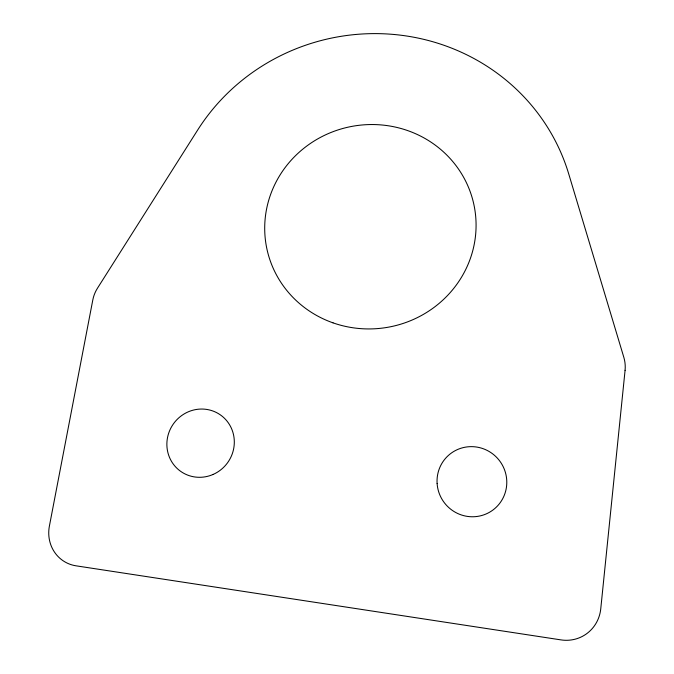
<?xml version="1.0" encoding="UTF-8"?>
<svg xmlns="http://www.w3.org/2000/svg" width="674" height="674" viewBox="0 0 674 674"><rect width="100%" height="100%" fill="white"/><g stroke="black" fill="none" stroke-linecap="round" stroke-linejoin="round"><path stroke-width="1.01" d="M625.076 370.338L600.761 608.765A37.087 35.528 59.4 0 1 561.012 639.896L76.061 565.823A35.402 33.397 -61.7 0 1 49.396 526.057L92.81 299.93A33.405 31.661 -40.5 0 1 97.494 288.169L197.667 130.031A205.174 197.886 -11.7 0 1 399.707 35.073A205.174 197.886 -11.7 0 1 568.738 173.968L623.821 357.296A34.896 33.641 27.6 0 1 625.076 370.338M437.114 483.511A35.267 34.677 54.2 0 0 491.346 511.136A35.267 34.677 54.2 0 0 487.277 450.476A35.267 34.677 54.2 0 0 437.114 483.511M213.136 474.429A34.517 33.338 -55.2 0 0 221.434 415.664A34.517 33.338 -55.2 0 0 167.211 439.423A34.517 33.338 -55.2 0 0 213.136 474.429M333.023 322.854A105.843 102.035 -11.8 0 0 474.69 208.746A105.843 102.035 -11.8 0 0 303.452 148.609A105.843 102.035 -11.8 0 0 333.023 322.854"/></g></svg>
